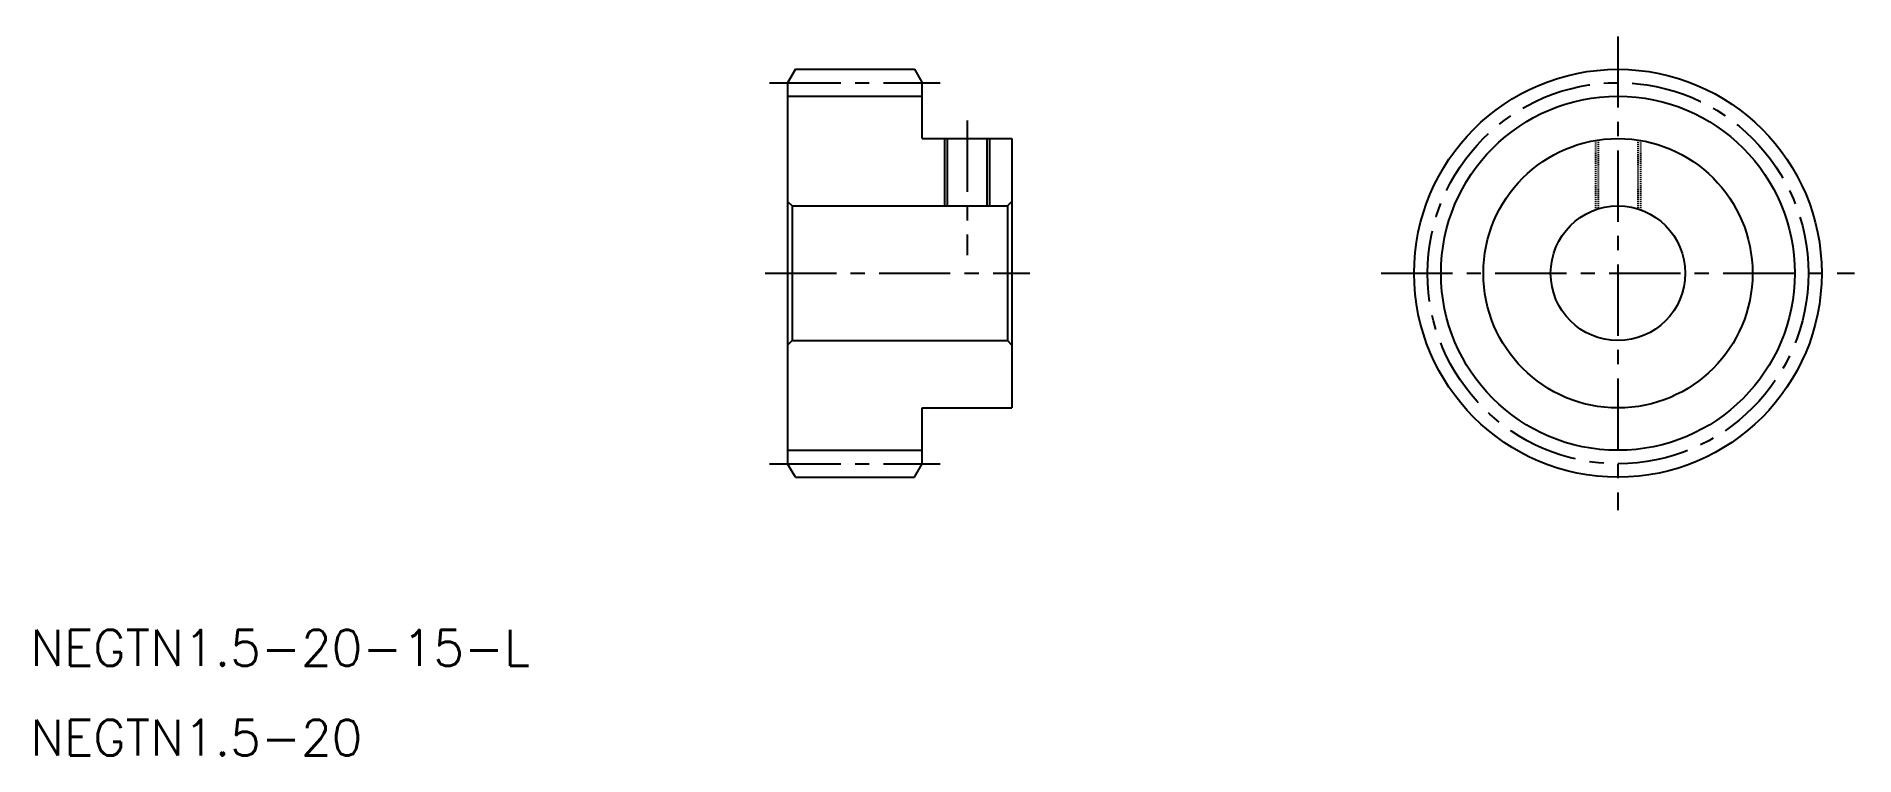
# Model space of a CAD drawing. Extents: x -51 to 151, y 117 to 197.
import ezdxf

# ---------------------------------------------------------------- set-up
doc = ezdxf.new("R2010")
doc.units = 0
doc.header["$LTSCALE"] = 0.25
doc.linetypes.add('CENTER', pattern=[50.8, 31.75, -6.35, 6.35, -6.35])
doc.linetypes.add('DASHED', pattern=[0.75, 0.5, -0.25])
doc.layers.get('0').update_dxf_attribs({"linetype": 'CONTINUOUS'})
doc.layers.add('CENTER', color=1, linetype='CENTER')
doc.styles.add('MISUMI', font='txt.shx')

msp = doc.modelspace()

# ---------------------------------------------------------------- linework, layer by layer
at = {"color": 7, "linetype": 'CONTINUOUS'}
for p, q in [((33.17, 193.21), (32.3, 191.71)), ((33.17, 193.21), (46.43, 193.21)), ((46.43, 193.21), (47.3, 191.71)), ((32.3, 191.71), (32.3, 149.28)), ((47.3, 185.5), (47.3, 191.71)), ((47.3, 185.5), (57.3, 185.5)), ((50.1, 185.5), (50.1, 178)), ((54.5, 185.5), (54.5, 178)), ((57.3, 185.5), (57.3, 155.5)), ((32.3, 178.5), (32.3, 162.5)), ((32.3, 178.5), (32.8, 178)), ((56.8, 178), (57.3, 178.5)), ((32.8, 178), (56.8, 178)), ((32.8, 178), (32.8, 163)), ((56.8, 178), (56.8, 163)), ((32.3, 172.75), (32.3, 172.75)), ((32.3, 170.5), (32.3, 170.5)), ((32.3, 162.5), (32.8, 163)), ((32.8, 163), (56.8, 163)), ((56.8, 163), (57.3, 162.5)), ((47.3, 155.5), (57.3, 155.5)), ((47.3, 149.28), (47.3, 155.5)), ((33.17, 147.78), (32.3, 149.28)), ((46.43, 147.78), (47.3, 149.28)), ((33.17, 147.78), (46.43, 147.78))]:
    msp.add_line(p, q, dxfattribs=at)
at = {"color": 3, "linetype": 'CONTINUOUS'}
for p, q in [((32.3, 190.21), (47.3, 190.21)), ((49.8, 185.5), (49.8, 178)), ((54.8, 185.5), (54.8, 178)), ((32.3, 150.78), (47.3, 150.78))]:
    msp.add_line(p, q, dxfattribs=at)
at = {"color": 3, "linetype": 'DASHED'}
for p, q in [((122.35, 185.29), (122.35, 177.57)), ((122.65, 185.33), (122.65, 177.67)), ((127.05, 185.33), (127.05, 177.67)), ((127.35, 185.29), (127.35, 177.57))]:
    msp.add_line(p, q, dxfattribs=at)
at = {"color": 7, "linetype": 'CONTINUOUS'}
for radius in [22.71, 15, 7.5]:
    msp.add_circle((124.85, 170.5), radius, dxfattribs=at)
at = {"color": 3, "linetype": 'CONTINUOUS'}
msp.add_circle((124.85, 170.5), 19.72, dxfattribs=at)
at = {"layer": 'CENTER', "color": 1, "linetype": 'CENTER'}
for p, q in [((124.85, 196.88), (124.85, 144.12)), ((30.3, 191.71), (49.3, 191.71)), ((52.3, 187.5), (52.3, 172.5)), ((29.8, 170.5), (59.3, 170.5)), ((98.47, 170.5), (151.23, 170.5)), ((30.3, 149.28), (49.3, 149.28))]:
    msp.add_line(p, q, dxfattribs=at)
msp.add_circle((124.85, 170.5), 21.22, dxfattribs=at)

# ---------------------------------------------------------------- texts
at = {"color": 7, "linetype": 'CONTINUOUS', "style": 'MISUMI'}
for s, p in [('NEGTN1.5-20-15-L', (-52.11, 126.78)), ('NEGTN1.5-20', (-52.11, 116.78))]:
    msp.add_text(s, height=4, dxfattribs=at).set_placement(p)

doc.saveas('drawing.dxf')
